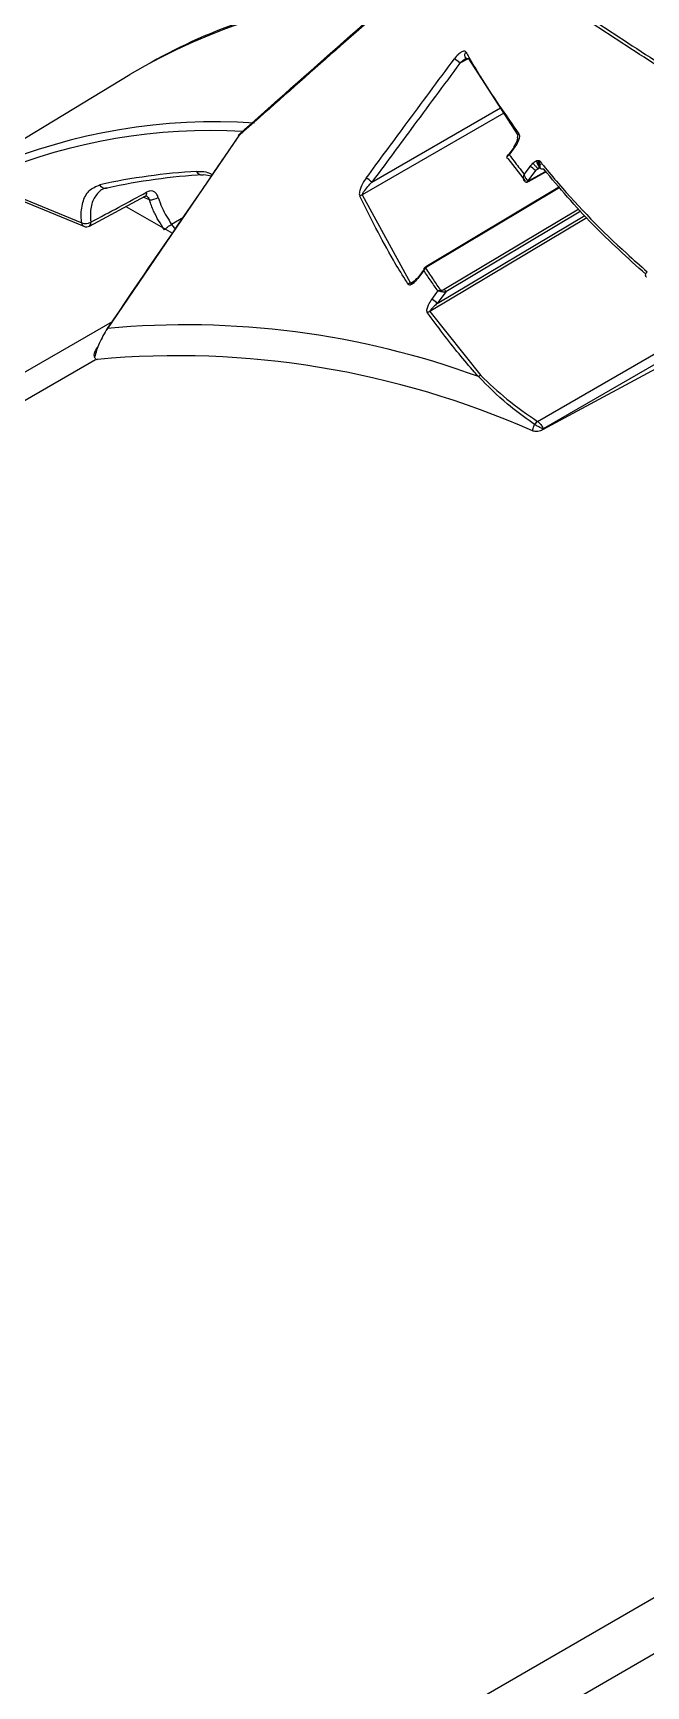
# Model space of a CAD drawing. Extents: x 7 to 135, y 1 to 99.
# Drawn here: x 29.223 to 30.626, y 20.938 to 24.721 of the extents above; entities that cross this region are included whole.
import ezdxf

# ---------------------------------------------------------------- set-up
doc = ezdxf.new("R2010")
doc.units = 0
doc.header["$MEASUREMENT"] = 0
doc.layers.add('OBJECT', color=7, linetype='CONTINUOUS')

msp = doc.modelspace()

# ---------------------------------------------------------------- linework, layer by layer
at = {"layer": 'OBJECT'}
for p, q in [((29.5066, 24.6611), (29.4912, 24.6526)), ((30.2204, 24.6632), (30.2004, 24.6524)), ((30.3335, 24.4878), (30.2203, 24.6634)), ((29.445, 24.6259), (28.9539, 24.3282)), ((30.3012, 24.5379), (29.9768, 24.3507)), ((29.9989, 24.3797), (30.2935, 24.5498)), ((29.3926, 24.043), (29.6975, 24.4896)), ((30.3094, 24.4388), (30.3247, 24.4596)), ((30.3097, 24.4337), (30.3497, 24.3832)), ((30.3733, 24.4065), (30.3561, 24.3832)), ((30.3574, 24.3812), (30.3972, 24.4034)), ((30.3585, 24.3835), (30.3946, 24.4036)), ((30.3842, 24.4125), (30.3733, 24.4065)), ((30.385, 24.4147), (30.3791, 24.411)), ((30.3832, 24.428), (30.3871, 24.4231)), ((30.4284, 24.3689), (30.1227, 24.1863)), ((30.4294, 24.3678), (30.1252, 24.1861)), ((29.1535, 24.3618), (29.3348, 24.2866)), ((29.1583, 24.3541), (29.3396, 24.2788)), ((29.3523, 24.2795), (29.4798, 24.348)), ((29.4896, 24.3396), (29.4752, 24.3455)), ((29.9768, 24.3507), (30.0875, 24.149)), ((29.436, 24.3244), (29.5427, 24.2628)), ((29.5675, 24.2992), (29.5405, 24.2833)), ((30.4907, 24.2985), (30.1313, 24.0838)), ((30.1485, 24.1023), (30.4859, 24.3039)), ((30.1644, 24.1347), (30.4727, 24.3189)), ((30.4774, 24.3135), (30.168, 24.1286)), ((29.5405, 24.2833), (29.5491, 24.2712)), ((30.1024, 24.1578), (30.1217, 24.1841)), ((30.3779, 23.8323), (30.9867, 24.1837)), ((30.0875, 24.149), (30.0974, 24.1549)), ((30.9796, 24.1551), (30.3906, 23.8151)), ((30.168, 24.1286), (30.1485, 24.1023)), ((30.1313, 24.0838), (30.248, 23.9376)), ((30.9085, 24.0931), (30.3897, 23.8128)), ((22.0641, 19.8233), (29.405, 24.0611)), ((29.372, 24.0039), (29.3754, 24.0117)), ((22.1204, 19.7908), (29.3664, 23.9739)), ((30.3718, 23.8248), (30.3712, 23.8252)), ((30.3777, 23.8324), (30.3779, 23.8323)), ((22.6101, 16.502), (32.8256, 22.3993)), ((22.6101, 16.3738), (32.6402, 22.164))]:
    msp.add_line(p, q, dxfattribs=at)
at = {"layer": 'OBJECT', "flags": 128}
for points in [[(30.3264, 24.4609), (30.3146, 24.445), (30.3131, 24.4428)], [(30.3238, 24.4615), (30.3238, 24.4615), (30.3242, 24.4616), (30.3247, 24.4615), (30.3254, 24.4613), (30.3264, 24.4609)], [(30.3475, 24.3978), (30.3593, 24.4136), (30.3609, 24.4158)], [(29.6318, 24.3934), (29.614, 24.3968), (29.614, 24.3968), (29.614, 24.3968)], [(30.1179, 24.178), (30.1062, 24.1621), (30.1039, 24.1591)], [(30.1227, 24.1863), (30.1227, 24.1863), (30.1227, 24.1864)], [(30.6271, 24.1624), (30.6267, 24.1627), (30.6256, 24.1646), (30.6253, 24.167), (30.6258, 24.1697), (30.627, 24.1725), (30.629, 24.175)], [(30.1014, 24.1597), (30.1015, 24.1597), (30.1018, 24.1598), (30.1023, 24.1597), (30.103, 24.1595), (30.1039, 24.1591)], [(30.136, 24.1117), (30.1478, 24.1276), (30.1501, 24.1307)]]:
    msp.add_lwpolyline(points, dxfattribs=at)
at = {"layer": 'OBJECT'}
for centre, radius, start, end in [((30.1271, 23.4808), 1.3329, 92.9888, 120.7805), ((30.1162, 23.5492), 1.268, 107.8679, 118.7362), ((30.2193, 24.6701), 0.0084, 125.1415, 203.9332), ((30.2183, 24.671), 0.00791, 213.1527, 284.4129), ((30.1603, 24.6117), 0.0572, 45.3668, 61.4633), ((29.6404, 23.1981), 1.3201, 86.0839, 139.6537), ((29.6316, 23.189), 1.3091, 86.8542, 137.7655), ((30.3405, 24.4831), 0.00878, 125.7137, 205.8607), ((30.326, 24.4615), 0.00223, 179.9139, 235.8631), ((29.6777, 23.0043), 1.4024, 93.2384, 102.41), ((30.3377, 24.3721), 0.0495, 43.9827, 62.0444), ((29.6929, 23.0024), 1.3966, 93.2381, 102.4102), ((29.9582, 24.3381), 0.0582, 45.637, 61.5377), ((30.352, 24.3847), 0.00437, 252.5268, 339.0187), ((30.3561, 24.3833), 0.00245, 303.0303, 6.3705), ((29.4754, 24.3546), 0.00831, 303.2777, 16.5897), ((29.4903, 24.3795), 0.04, 269.0417, 299.3436), ((29.979, 24.3382), 0.0126, 99.8058, 129.4649), ((29.3431, 24.3122), 0.027, 252.0808, 297.604), ((29.3474, 24.2862), 0.0084, 306.1279, 14.5955), ((29.3435, 24.2867), 0.00876, 180.7425, 243.5438), ((29.3454, 24.2927), 0.015, 247.4617, 297.8438), ((30.1208, 24.1791), 0.00406, 75.0144, 134.783), ((30.1237, 24.184), 0.00252, 54.2881, 112.595), ((30.0904, 24.1365), 0.0129, 103.2612, 130.7115), ((30.1127, 24.0676), 0.0499, 44.126, 62.1403), ((30.1784, 24.1275), 0.0228, 167.7302, 174.6957), ((30.1602, 24.1281), 0.00781, 3.665, 57.4897), ((30.1346, 24.0713), 0.0129, 104.5923, 131.3708), ((29.5728, 22.1015), 1.9519, 69.9152, 95.2837), ((29.5526, 21.9713), 2.0113, 66.1375, 95.1893), ((30.2521, 23.9252), 0.013, 108.1319, 133.4407), ((30.3848, 23.8195), 0.0147, 118.8579, 157.3063), ((30.3861, 23.8194), 0.0153, 122.371, 159.1289)]:
    msp.add_arc(centre, radius, start, end, dxfattribs=at)
for points, knots in [([(30.2358, 24.9353), (30.2814, 24.9034), (30.3725, 24.8396), (30.5239, 24.7382), (30.6856, 24.6331), (30.8036, 24.5598), (30.8625, 24.5231)], [0, 0, 0, 0, 0.248511, 0.49701, 0.74851, 1, 1, 1, 1]), ([(29.6933, 24.4877), (29.7735, 24.5591), (29.9339, 24.7019), (30.098, 24.8448), (30.18, 24.9163)], [0, 0, 0, 0, 0.499626, 1, 1, 1, 1]), ([(30.18, 24.913), (30.1726, 24.9066), (30.1356, 24.8744), (29.9719, 24.732), (29.8186, 24.5961), (29.6943, 24.4859)], [0, 0, 0, 0, 0.045191, 0.225954, 1, 1, 1, 1]), ([(30.8565, 24.5181), (30.7982, 24.5544), (30.6815, 24.6268), (30.52, 24.7316), (30.3677, 24.8334), (30.2753, 24.898), (30.2291, 24.9302)], [0, 0, 0, 0, 0.248431, 0.496871, 0.748429, 1, 1, 1, 1]), ([(30.2145, 24.677), (30.214, 24.6777), (30.213, 24.679), (30.2103, 24.6798), (30.2069, 24.6792), (30.2022, 24.6769), (30.1951, 24.6713), (30.1905, 24.6656), (30.1876, 24.662)], [0, 0, 0, 0, 0.105686, 0.211953, 0.310189, 0.443908, 0.64924, 1, 1, 1, 1]), ([(30.2145, 24.677), (30.2166, 24.6734), (30.2269, 24.6553), (30.2639, 24.5924), (30.3046, 24.5342), (30.3354, 24.4902)], [0, 0, 0, 0, 0.057285, 0.286437, 1, 1, 1, 1]), ([(29.986, 24.3893), (30.0157, 24.4296), (30.0828, 24.5205), (30.1501, 24.6113), (30.1876, 24.662)], [0, 0, 0, 0, 0.44271, 1, 1, 1, 1]), ([(30.2004, 24.6524), (30.163, 24.6018), (30.0957, 24.511), (30.0286, 24.42), (29.9989, 24.3797)], [0, 0, 0, 0, 0.557292, 1, 1, 1, 1]), ([(30.2004, 24.6524), (30.2036, 24.6553), (30.2078, 24.6591), (30.213, 24.6626), (30.2145, 24.6634), (30.2147, 24.6636)], [0, 0, 0, 0, 0.7257022, 0.9526924, 1, 1, 1, 1]), ([(29.6943, 24.4859), (29.6886, 24.4777), (29.6606, 24.4369), (29.5599, 24.2902), (29.4653, 24.1512), (29.3931, 24.0451)], [0, 0, 0, 0, 0.0557176, 0.2785983, 1, 1, 1, 1]), ([(29.6933, 24.4877), (29.6931, 24.4877), (29.6927, 24.4878), (29.6935, 24.4868), (29.6941, 24.486), (29.6942, 24.4859), (29.6943, 24.4859)], [0, 0, 0, 0, 0.4574973, 0.9146238, 0.9797345, 1, 1, 1, 1]), ([(30.3321, 24.4804), (30.3321, 24.4804), (30.3321, 24.4804), (30.3321, 24.4797), (30.332, 24.4783), (30.3312, 24.4753), (30.3291, 24.4698), (30.3263, 24.4648), (30.324, 24.4618), (30.3237, 24.4615)], [0, 0, 0, 0, 0.034333, 0.090193, 0.175658, 0.308672, 0.558671, 0.955397, 1, 1, 1, 1]), ([(30.3354, 24.4902), (30.3359, 24.4891), (30.3369, 24.4867), (30.3363, 24.4809), (30.3336, 24.472), (30.3291, 24.465), (30.3264, 24.4609)], [0, 0, 0, 0, 0.14682, 0.307864, 0.583686, 1, 1, 1, 1]), ([(30.3092, 24.4416), (30.3088, 24.441), (30.3079, 24.4398), (30.3076, 24.4373), (30.3079, 24.4354), (30.3085, 24.4345), (30.3086, 24.4344)], [0, 0, 0, 0, 0.2645162, 0.5938154, 0.9471002, 1, 1, 1, 1]), ([(30.3087, 24.4341), (30.3085, 24.4347), (30.308, 24.4358), (30.3082, 24.4378), (30.3093, 24.4399), (30.3109, 24.4414), (30.3121, 24.4423), (30.3125, 24.4425), (30.3128, 24.4427), (30.3129, 24.4427), (30.3129, 24.4428), (30.313, 24.4428), (30.313, 24.4428), (30.3131, 24.4428)], [0, 0, 0, 0, 0.177181, 0.378145, 0.60219, 0.860527, 0.921382, 0.955449, 0.974729, 0.985702, 0.988718, 0.990769, 1, 1, 1, 1]), ([(30.3092, 24.4415), (30.3093, 24.4418), (30.3098, 24.4424), (30.3111, 24.4427), (30.3122, 24.4428), (30.3126, 24.4428), (30.3128, 24.4428), (30.3129, 24.4428), (30.3129, 24.4428), (30.313, 24.4428), (30.313, 24.4428), (30.3131, 24.4428)], [0, 0, 0, 0, 0.26378, 0.74189, 0.85451, 0.91763, 0.953276, 0.973458, 0.979095, 0.982832, 1, 1, 1, 1]), ([(30.3131, 24.4428), (30.3202, 24.4332), (30.3315, 24.4182), (30.3432, 24.4032), (30.3475, 24.3978)], [0, 0, 0, 0, 0.636488, 1, 1, 1, 1]), ([(29.5984, 24.4044), (29.6091, 24.4047), (29.6207, 24.4049), (29.6332, 24.3972), (29.6341, 24.3967)], [0, 0, 0, 0, 0.929125, 1, 1, 1, 1]), ([(29.614, 24.3968), (29.6125, 24.3962), (29.6096, 24.3951), (29.605, 24.3963), (29.6009, 24.3994), (29.5992, 24.4027), (29.5984, 24.4044)], [0, 0, 0, 0, 0.25002, 0.500013, 0.75, 1, 1, 1, 1]), ([(30.3609, 24.4158), (30.3629, 24.4183), (30.3649, 24.4209), (30.3673, 24.4231), (30.3673, 24.4232)], [0, 0, 0, 0, 0.991979, 1, 1, 1, 1]), ([(30.3673, 24.4232), (30.3685, 24.4243), (30.3711, 24.4267), (30.374, 24.4282), (30.3755, 24.429)], [0, 0, 0, 0, 0.497686, 1, 1, 1, 1]), ([(30.3673, 24.4232), (30.3677, 24.4227), (30.3685, 24.4218), (30.3702, 24.42), (30.3719, 24.4181), (30.3738, 24.4162), (30.3755, 24.4144), (30.3771, 24.4129), (30.3783, 24.4116), (30.3788, 24.4112), (30.3791, 24.411)], [0, 0, 0, 0, 0.125007, 0.250003, 0.375009, 0.500001, 0.625, 0.750025, 0.874998, 1, 1, 1, 1]), ([(30.3791, 24.411), (30.3791, 24.411), (30.3771, 24.4095), (30.3752, 24.408), (30.3733, 24.4065)], [0, 0, 0, 0, 0.007548, 1, 1, 1, 1]), ([(30.3755, 24.429), (30.3762, 24.4293), (30.3777, 24.4298), (30.379, 24.4298), (30.3797, 24.4298)], [0, 0, 0, 0, 0.505819, 1, 1, 1, 1]), ([(30.3755, 24.429), (30.3755, 24.4283), (30.3757, 24.4268), (30.3765, 24.4241), (30.3773, 24.4222), (30.3777, 24.4212)], [0, 0, 0, 0, 0.296739, 0.636814, 1, 1, 1, 1]), ([(30.3777, 24.4212), (30.3782, 24.4202), (30.3792, 24.4182), (30.3811, 24.416), (30.3827, 24.4147), (30.3841, 24.4143), (30.3847, 24.4146), (30.385, 24.4147)], [0, 0, 0, 0, 0.215661, 0.437469, 0.647682, 0.835708, 1, 1, 1, 1]), ([(30.3797, 24.4298), (30.3796, 24.429), (30.3793, 24.4273), (30.3795, 24.4242), (30.3802, 24.4207), (30.3816, 24.4173), (30.3829, 24.4158), (30.3835, 24.4151)], [0, 0, 0, 0, 0.157269, 0.343887, 0.558053, 0.782751, 1, 1, 1, 1]), ([(30.3797, 24.4298), (30.3804, 24.4297), (30.3818, 24.4294), (30.3827, 24.4284), (30.3832, 24.428)], [0, 0, 0, 0, 0.502883, 1, 1, 1, 1]), ([(30.3832, 24.428), (30.3829, 24.4272), (30.3821, 24.4254), (30.3816, 24.4222), (30.3817, 24.4187), (30.3823, 24.4159), (30.3831, 24.4149), (30.3832, 24.4147)], [0, 0, 0, 0, 0.1887623, 0.4129139, 0.6651091, 0.9284925, 1, 1, 1, 1]), ([(30.3923, 24.4096), (30.3914, 24.4095), (30.3895, 24.4091), (30.3869, 24.4097), (30.3849, 24.411), (30.3836, 24.413), (30.3832, 24.4155), (30.3837, 24.4182), (30.385, 24.4209), (30.3864, 24.4224), (30.3871, 24.4231)], [0, 0, 0, 0, 0.124969, 0.249981, 0.375014, 0.499988, 0.624998, 0.750001, 0.875004, 1, 1, 1, 1]), ([(30.3871, 24.4231), (30.3885, 24.4214), (30.4011, 24.4058), (30.4604, 24.3354), (30.5388, 24.2538), (30.6132, 24.1888), (30.629, 24.175)], [0, 0, 0, 0, 0.020101, 0.181177, 0.826231, 1, 1, 1, 1]), ([(30.6257, 24.169), (30.5841, 24.2065), (30.498, 24.2842), (30.4283, 24.3669), (30.3923, 24.4096)], [0, 0, 0, 0, 0.482885, 1, 1, 1, 1]), ([(29.3348, 24.2866), (29.3344, 24.2901), (29.3327, 24.3072), (29.3356, 24.3348), (29.3499, 24.3631), (29.3673, 24.3702), (29.3763, 24.3739)], [0, 0, 0, 0, 0.080075, 0.381781, 0.683578, 1, 1, 1, 1]), ([(29.3927, 24.3664), (29.3927, 24.3664), (29.3835, 24.3664), (29.3697, 24.3552), (29.3562, 24.3318), (29.3537, 24.3067), (29.3552, 24.2915), (29.3556, 24.2883)], [0, 0, 0, 0, 0.0000189, 0.3164302, 0.6182266, 0.9199288, 1, 1, 1, 1]), ([(29.3927, 24.3664), (29.3913, 24.3658), (29.3883, 24.3647), (29.3835, 24.3658), (29.3791, 24.3689), (29.3772, 24.3722), (29.3763, 24.3739)], [0, 0, 0, 0, 0.250024, 0.500012, 0.750014, 1, 1, 1, 1]), ([(29.986, 24.3893), (29.9839, 24.3863), (29.978, 24.3778), (29.9724, 24.3654), (29.9695, 24.354), (29.9706, 24.3497), (29.971, 24.348)], [0, 0, 0, 0, 0.212236, 0.61217, 0.848354, 1, 1, 1, 1]), ([(29.9768, 24.3507), (29.9772, 24.3519), (29.9782, 24.3552), (29.9837, 24.363), (29.9907, 24.3715), (29.9968, 24.3776), (29.9989, 24.3797)], [0, 0, 0, 0, 0.130285, 0.362328, 0.778804, 1, 1, 1, 1]), ([(30.3478, 24.3829), (30.3476, 24.3831), (30.347, 24.3838), (30.3463, 24.3857), (30.3457, 24.3889), (30.3459, 24.3924), (30.3465, 24.3951), (30.347, 24.3965), (30.3472, 24.3971), (30.3474, 24.3974), (30.3475, 24.3976), (30.3475, 24.3977), (30.3475, 24.3978)], [0, 0, 0, 0, 0.070687, 0.216139, 0.407487, 0.685954, 0.847837, 0.921698, 0.959168, 0.978676, 0.992173, 1, 1, 1, 1]), ([(30.3561, 24.3832), (30.3557, 24.3835), (30.355, 24.384), (30.3538, 24.3854), (30.3523, 24.3873), (30.3505, 24.3902), (30.349, 24.3933), (30.3482, 24.3956), (30.3478, 24.3967), (30.3477, 24.3972), (30.3476, 24.3975), (30.3475, 24.3977), (30.3475, 24.3977), (30.3475, 24.3978)], [0, 0, 0, 0, 0.109482, 0.219138, 0.341355, 0.502134, 0.736118, 0.872103, 0.934209, 0.965721, 0.98204, 0.993397, 1, 1, 1, 1]), ([(30.3478, 24.3829), (30.3478, 24.3828), (30.3483, 24.382), (30.3493, 24.3811), (30.3504, 24.3808), (30.3507, 24.3807)], [0, 0, 0, 0, 0.09594, 0.749863, 1, 1, 1, 1]), ([(30.3487, 24.3819), (30.3486, 24.382), (30.3482, 24.3822), (30.3479, 24.3827), (30.3478, 24.3829)], [0, 0, 0, 0, 0.4476034, 1, 1, 1, 1]), ([(30.3507, 24.3807), (30.3512, 24.3805), (30.3525, 24.38), (30.3547, 24.3801), (30.3565, 24.3807), (30.3573, 24.3812), (30.3574, 24.3812)], [0, 0, 0, 0, 0.229318, 0.575465, 0.952485, 1, 1, 1, 1]), ([(30.3561, 24.3832), (30.3564, 24.3831), (30.3572, 24.3829), (30.3581, 24.3833), (30.3585, 24.3835)], [0, 0, 0, 0, 0.499718, 1, 1, 1, 1]), ([(29.3556, 24.2883), (29.3771, 24.2998), (29.4199, 24.3226), (29.4622, 24.3456), (29.4833, 24.357)], [0, 0, 0, 0, 0.50216, 1, 1, 1, 1]), ([(29.4801, 24.3477), (29.4804, 24.3479), (29.4815, 24.3486), (29.482, 24.3484), (29.4819, 24.3485), (29.4819, 24.3485)], [0, 0, 0, 0, 0.188701, 0.766836, 1, 1, 1, 1]), ([(29.4819, 24.3485), (29.483, 24.3479), (29.4852, 24.3466), (29.4878, 24.3432), (29.4891, 24.3406), (29.4896, 24.3396)], [0, 0, 0, 0, 0.356992, 0.738527, 1, 1, 1, 1]), ([(29.5099, 24.3447), (29.5092, 24.3464), (29.5077, 24.3508), (29.5035, 24.3563), (29.4976, 24.3597), (29.4906, 24.3602), (29.4858, 24.3581), (29.4833, 24.357)], [0, 0, 0, 0, 0.133432, 0.338077, 0.551246, 0.772997, 1, 1, 1, 1]), ([(29.5241, 24.2707), (29.515, 24.2847), (29.5007, 24.3068), (29.4926, 24.3307), (29.4896, 24.3396)], [0, 0, 0, 0, 0.63161, 1, 1, 1, 1]), ([(29.5099, 24.3447), (29.5125, 24.3368), (29.5196, 24.3155), (29.5326, 24.2956), (29.5405, 24.2833), (29.5405, 24.2833)], [0, 0, 0, 0, 0.368405, 0.999967, 1, 1, 1, 1]), ([(30.082, 24.1462), (30.0797, 24.1499), (30.0681, 24.1681), (30.0274, 24.2346), (29.9955, 24.2988), (29.971, 24.348)], [0, 0, 0, 0, 0.05507, 0.275368, 1, 1, 1, 1]), ([(29.5241, 24.2707), (29.525, 24.2716), (29.5269, 24.2735), (29.5313, 24.2771), (29.5361, 24.2806), (29.5391, 24.2824), (29.5405, 24.2833)], [0, 0, 0, 0, 0.249999, 0.499992, 0.749983, 1, 1, 1, 1]), ([(30.1179, 24.182), (30.1179, 24.182), (30.1177, 24.1815), (30.1176, 24.1806), (30.1177, 24.1793), (30.1178, 24.1787), (30.1178, 24.1784), (30.1179, 24.1782), (30.1179, 24.1781), (30.1179, 24.178), (30.1179, 24.178)], [0, 0, 0, 0, 0.039423, 0.573673, 0.784182, 0.888548, 0.942056, 0.969841, 0.982714, 1, 1, 1, 1]), ([(30.1233, 24.1867), (30.1227, 24.1863), (30.1208, 24.1852), (30.1188, 24.1836), (30.1178, 24.1819), (30.1177, 24.1816)], [0, 0, 0, 0, 0.2688217, 0.8859264, 1, 1, 1, 1]), ([(30.1218, 24.1831), (30.1218, 24.183), (30.1209, 24.1823), (30.1197, 24.1811), (30.1187, 24.1795), (30.1183, 24.1788), (30.1181, 24.1784), (30.118, 24.1782), (30.1179, 24.1781), (30.1179, 24.1781), (30.1179, 24.178)], [0, 0, 0, 0, 0.039595, 0.574268, 0.784712, 0.888699, 0.94208, 0.969956, 0.982728, 1, 1, 1, 1]), ([(30.1501, 24.1307), (30.1447, 24.1383), (30.1338, 24.154), (30.1233, 24.1699), (30.1179, 24.178)], [0, 0, 0, 0, 0.4845814, 1, 1, 1, 1]), ([(30.1252, 24.1861), (30.1241, 24.1853), (30.1227, 24.1844), (30.1219, 24.1833), (30.1218, 24.1831)], [0, 0, 0, 0, 0.828241, 1, 1, 1, 1]), ([(30.1218, 24.1831), (30.1277, 24.1741), (30.1388, 24.1572), (30.1506, 24.1404), (30.1561, 24.1324)], [0, 0, 0, 0, 0.525643, 1, 1, 1, 1]), ([(30.1039, 24.1591), (30.1014, 24.1559), (30.0975, 24.1511), (30.0916, 24.1465), (30.0879, 24.1447), (30.0853, 24.1443), (30.0833, 24.1448), (30.0824, 24.1457), (30.082, 24.1462)], [0, 0, 0, 0, 0.386624, 0.595875, 0.724493, 0.811142, 0.905823, 1, 1, 1, 1]), ([(30.0875, 24.149), (30.0874, 24.1488), (30.0874, 24.1486), (30.0875, 24.1483), (30.0877, 24.1482), (30.088, 24.1481), (30.0885, 24.1482), (30.0895, 24.1485), (30.0905, 24.149), (30.0912, 24.1495), (30.0914, 24.1496)], [0, 0, 0, 0, 0.146453, 0.224608, 0.288618, 0.352955, 0.426688, 0.548613, 0.903549, 1, 1, 1, 1]), ([(30.1013, 24.1598), (30.0998, 24.1578), (30.0972, 24.1543), (30.0935, 24.1509), (30.0917, 24.1498), (30.0914, 24.1496)], [0, 0, 0, 0, 0.520653, 0.909694, 1, 1, 1, 1]), ([(30.1261, 24.081), (30.1259, 24.0813), (30.1252, 24.0825), (30.1247, 24.0855), (30.1254, 24.0913), (30.1287, 24.1005), (30.1333, 24.1076), (30.136, 24.1117)], [0, 0, 0, 0, 0.038585, 0.160834, 0.320219, 0.601395, 1, 1, 1, 1]), ([(30.1485, 24.1023), (30.1456, 24.0998), (30.1407, 24.0954), (30.1355, 24.0899), (30.1327, 24.0865), (30.1316, 24.0847), (30.1314, 24.084), (30.1313, 24.0838)], [0, 0, 0, 0, 0.429895, 0.723566, 0.875857, 0.974674, 1, 1, 1, 1]), ([(30.1561, 24.1324), (30.1555, 24.1323), (30.1542, 24.1322), (30.1526, 24.1317), (30.1514, 24.1313), (30.1508, 24.1311), (30.1505, 24.1309), (30.1503, 24.1308), (30.1502, 24.1308), (30.1502, 24.1307), (30.1501, 24.1307), (30.1501, 24.1307)], [0, 0, 0, 0, 0.296451, 0.614611, 0.783102, 0.87714, 0.930052, 0.960267, 0.975482, 0.98014, 1, 1, 1, 1]), ([(30.1557, 24.1297), (30.1551, 24.1298), (30.1539, 24.1302), (30.1524, 24.1305), (30.1513, 24.1306), (30.1508, 24.1307), (30.1505, 24.1307), (30.1503, 24.1307), (30.1502, 24.1307), (30.1501, 24.1307), (30.1501, 24.1307), (30.1501, 24.1307)], [0, 0, 0, 0, 0.2965334, 0.6144766, 0.7829843, 0.8769648, 0.9300688, 0.9602072, 0.9755611, 0.9800508, 1, 1, 1, 1]), ([(30.168, 24.1286), (30.1674, 24.1285), (30.1657, 24.1283), (30.1627, 24.1283), (30.1591, 24.1287), (30.1569, 24.1293), (30.1557, 24.1297)], [0, 0, 0, 0, 0.181214, 0.512976, 0.734869, 1, 1, 1, 1]), ([(30.1561, 24.1324), (30.1562, 24.1324), (30.1569, 24.1323), (30.1584, 24.1325), (30.1612, 24.1331), (30.1631, 24.1341), (30.1644, 24.1347)], [0, 0, 0, 0, 0.015185, 0.236369, 0.455614, 1, 1, 1, 1]), ([(30.2431, 23.9347), (30.24, 23.9381), (30.2247, 23.9553), (30.1834, 24.0035), (30.1495, 24.0494), (30.1261, 24.081)], [0, 0, 0, 0, 0.072108, 0.360569, 1, 1, 1, 1]), ([(29.3931, 24.0451), (29.3865, 24.0338), (29.3744, 24.0128), (29.3669, 23.9894), (29.3641, 23.9787), (29.3641, 23.9784)], [0, 0, 0, 0, 0.5293804, 0.9865092, 1, 1, 1, 1]), ([(29.372, 24.0039), (29.372, 24.0039), (29.3703, 24.0017), (29.3666, 23.9966), (29.3633, 23.9891), (29.3624, 23.9824), (29.3636, 23.9796), (29.3641, 23.9784)], [0, 0, 0, 0, 0.005372, 0.277621, 0.636344, 0.845815, 1, 1, 1, 1]), ([(29.3641, 23.9784), (29.3649, 23.9773), (29.3665, 23.9753), (29.3689, 23.9743), (29.3703, 23.9743), (29.3707, 23.9744)], [0, 0, 0, 0, 0.417898, 0.836642, 1, 1, 1, 1]), ([(30.3712, 23.8252), (30.367, 23.8282), (30.3458, 23.8434), (30.2989, 23.8782), (30.2642, 23.9133), (30.2431, 23.9347)], [0, 0, 0, 0, 0.088988, 0.445034, 1, 1, 1, 1]), ([(30.248, 23.9376), (30.2672, 23.9192), (30.3059, 23.8822), (30.3536, 23.849), (30.3777, 23.8324)], [0, 0, 0, 0, 0.496456, 1, 1, 1, 1]), ([(30.3663, 23.8107), (30.3674, 23.8143), (30.3689, 23.8191), (30.3708, 23.8239), (30.3712, 23.8252)], [0, 0, 0, 0, 0.7452734, 1, 1, 1, 1]), ([(30.3897, 23.8128), (30.3881, 23.8121), (30.3848, 23.8106), (30.3786, 23.8094), (30.3727, 23.8092), (30.3685, 23.8098), (30.3667, 23.8105), (30.3663, 23.8107)], [0, 0, 0, 0, 0.240895, 0.482027, 0.714828, 0.928837, 1, 1, 1, 1]), ([(30.3906, 23.8151), (30.3905, 23.8151), (30.3895, 23.8155), (30.3872, 23.8165), (30.3832, 23.8184), (30.3791, 23.8206), (30.3752, 23.8228), (30.3729, 23.8241), (30.3718, 23.8248)], [0, 0, 0, 0, 0.0068, 0.225305, 0.431047, 0.620898, 0.808147, 1, 1, 1, 1]), ([(30.3779, 23.8323), (30.379, 23.8315), (30.3811, 23.8301), (30.3842, 23.8269), (30.3871, 23.8232), (30.3894, 23.8191), (30.3903, 23.8164), (30.3906, 23.8151), (30.3906, 23.8151)], [0, 0, 0, 0, 0.19198, 0.379232, 0.569057, 0.774691, 0.993194, 1, 1, 1, 1]), ([(30.3906, 23.8151), (30.3905, 23.8148), (30.3902, 23.8141), (30.3899, 23.8133), (30.3897, 23.8128)], [0, 0, 0, 0, 0.300238, 1, 1, 1, 1])]:
    msp.add_open_spline(points, degree=3, knots=knots, dxfattribs=at)

doc.saveas('drawing.dxf')
